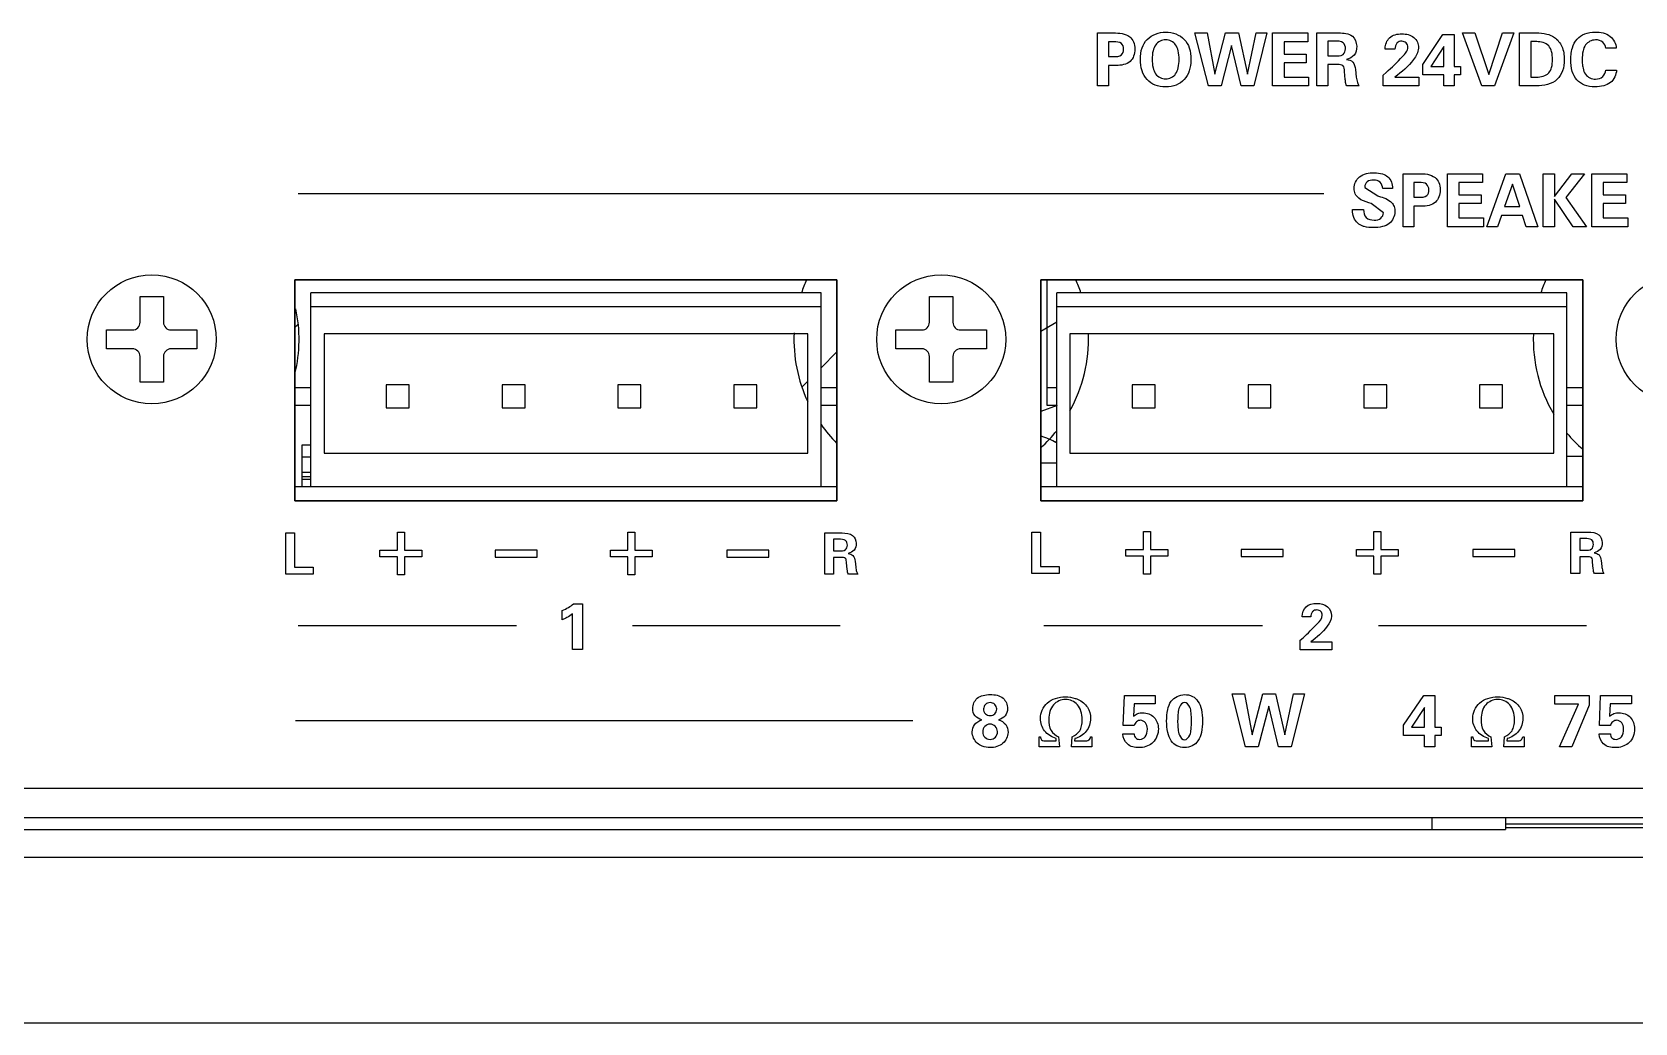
# Model space of a CAD drawing. Header units: inches. Extents: x 0 to 34, y 0 to 22.
# Drawn here: x 14.657 to 17.378, y 0 to 1.682 of the extents above; entities that cross this region are included whole.
import ezdxf

# ---------------------------------------------------------------- set-up
doc = ezdxf.new("R2010")
doc.units = ezdxf.units.IN
doc.header["$LTSCALE"] = 1.87
doc.header["$MEASUREMENT"] = 0
doc.layers.get('0').update_dxf_attribs({"linetype": 'CONTINUOUS'})
doc.layers.add('03___PRT_ALL_CURVES', color=7, linetype='CONTINUOUS')
doc.layers.add('3_ALL_AXES', color=7, linetype='CONTINUOUS')

msp = doc.modelspace()

# ---------------------------------------------------------------- linework, layer by layer
at = {"color": 5}
for p, q in [((16.4655, 1.6808), (16.4922, 1.6808)), ((16.4655, 1.5908), (16.4655, 1.6808)), ((16.4929, 1.6658), (16.4838, 1.6658)), ((16.4838, 1.6658), (16.4838, 1.6406)), ((16.6305, 1.6808), (16.6516, 1.6808)), ((16.6535, 1.5908), (16.6305, 1.6808)), ((16.6516, 1.6808), (16.6646, 1.6108)), ((16.6646, 1.6108), (16.6825, 1.6808)), ((16.6926, 1.6597), (16.675, 1.5908)), ((16.6825, 1.6808), (16.7043, 1.6808)), ((16.7089, 1.5908), (16.6926, 1.6597)), ((16.7043, 1.6808), (16.72, 1.6108)), ((16.72, 1.6108), (16.7343, 1.6808)), ((16.7529, 1.6808), (16.7308, 1.5908)), ((16.7343, 1.6808), (16.7529, 1.6808)), ((16.7624, 1.6808), (16.8221, 1.6808)), ((16.7624, 1.5908), (16.7624, 1.6808)), ((16.8221, 1.6659), (16.7819, 1.6659)), ((16.7819, 1.6659), (16.7819, 1.6446)), ((16.8221, 1.6808), (16.8221, 1.6659)), ((16.8373, 1.6808), (16.8747, 1.6808)), ((16.8373, 1.5908), (16.8373, 1.6808)), ((16.8676, 1.6669), (16.8562, 1.6669)), ((16.8562, 1.6669), (16.8562, 1.6417)), ((17.0175, 1.6272), (17.0516, 1.6779)), ((17.0516, 1.6779), (17.0704, 1.6779)), ((17.0704, 1.6779), (17.0704, 1.624)), ((17.0848, 1.6808), (17.1057, 1.6808)), ((17.1176, 1.5908), (17.0848, 1.6808)), ((17.1057, 1.6808), (17.1294, 1.6104)), ((17.1294, 1.6104), (17.1526, 1.6808)), ((17.1722, 1.6808), (17.1391, 1.5908)), ((17.1526, 1.6808), (17.1722, 1.6808)), ((17.1818, 1.6808), (17.21, 1.6808)), ((17.1818, 1.5908), (17.1818, 1.6808)), ((17.2107, 1.666), (17.201, 1.666)), ((17.201, 1.666), (17.201, 1.6057)), ((16.4838, 1.6406), (16.4929, 1.6406)), ((16.7819, 1.6446), (16.8196, 1.6446)), ((16.8196, 1.6446), (16.8196, 1.63)), ((16.8562, 1.6417), (16.8676, 1.6417)), ((16.9536, 1.6535), (16.9536, 1.6545)), ((16.9702, 1.6535), (16.9536, 1.6535)), ((17.053, 1.6575), (17.0309, 1.624)), ((17.053, 1.624), (17.053, 1.6575)), ((17.3458, 1.6548), (17.328, 1.6548)), ((16.4971, 1.6255), (16.4838, 1.6255)), ((16.4838, 1.6255), (16.4838, 1.5908)), ((16.8196, 1.63), (16.7819, 1.63)), ((16.7819, 1.63), (16.7819, 1.6058)), ((16.7819, 1.6058), (16.8235, 1.6058)), ((16.8235, 1.6058), (16.8235, 1.5908)), ((16.8728, 1.627), (16.8562, 1.627)), ((16.8562, 1.627), (16.8562, 1.5908)), ((16.8858, 1.6017), (16.8845, 1.6154)), ((16.9029, 1.6189), (16.9045, 1.6059)), ((16.9502, 1.609), (16.9553, 1.6137)), ((16.9502, 1.5908), (16.9502, 1.609)), ((16.9702, 1.6055), (17.0104, 1.6055)), ((17.0104, 1.6055), (17.0104, 1.5908)), ((17.0175, 1.6096), (17.0175, 1.6272)), ((17.053, 1.6096), (17.0175, 1.6096)), ((17.0309, 1.624), (17.053, 1.624)), ((17.053, 1.5908), (17.053, 1.6096)), ((17.0704, 1.624), (17.0813, 1.624)), ((17.0813, 1.6096), (17.0704, 1.6096)), ((17.0704, 1.6096), (17.0704, 1.5908)), ((17.0813, 1.624), (17.0813, 1.6096)), ((17.201, 1.6057), (17.2107, 1.6057)), ((17.3281, 1.6177), (17.3463, 1.6177)), ((16.4838, 1.5908), (16.4655, 1.5908)), ((16.675, 1.5908), (16.6535, 1.5908)), ((16.7308, 1.5908), (16.7089, 1.5908)), ((16.8235, 1.5908), (16.7624, 1.5908)), ((16.8562, 1.5908), (16.8373, 1.5908)), ((16.9092, 1.5908), (16.8883, 1.5908)), ((17.0104, 1.5908), (16.9502, 1.5908)), ((17.0704, 1.5908), (17.053, 1.5908)), ((17.1391, 1.5908), (17.1176, 1.5908)), ((17.21, 1.5908), (17.1818, 1.5908)), ((16.9191, 1.4186), (16.9412, 1.4042)), ((16.9661, 1.4167), (16.9494, 1.4167)), ((16.9661, 1.4171), (16.9661, 1.4167)), ((16.9838, 1.4418), (17.0104, 1.4418)), ((16.9838, 1.3518), (16.9838, 1.4418)), ((17.0111, 1.4268), (17.002, 1.4268)), ((17.002, 1.4268), (17.002, 1.4017)), ((17.0593, 1.4418), (17.119, 1.4418)), ((17.0593, 1.3518), (17.0593, 1.4418)), ((17.119, 1.4269), (17.0788, 1.4269)), ((17.0788, 1.4269), (17.0788, 1.4057)), ((17.119, 1.4418), (17.119, 1.4269)), ((17.1259, 1.3518), (17.1586, 1.4418)), ((17.1696, 1.4241), (17.1559, 1.3859)), ((17.1586, 1.4418), (17.1813, 1.4418)), ((17.1819, 1.3859), (17.1696, 1.4241)), ((17.1813, 1.4418), (17.2127, 1.3518)), ((17.2219, 1.4418), (17.2411, 1.4418)), ((17.2219, 1.3518), (17.2219, 1.4418)), ((17.2411, 1.4418), (17.2411, 1.4029)), ((17.2411, 1.4029), (17.2705, 1.4418)), ((17.2921, 1.4418), (17.2604, 1.4016)), ((17.2705, 1.4418), (17.2921, 1.4418)), ((17.3041, 1.4418), (17.3638, 1.4418)), ((17.3041, 1.3518), (17.3041, 1.4418)), ((17.3638, 1.4269), (17.3236, 1.4269)), ((17.3236, 1.4269), (17.3236, 1.4057)), ((17.3638, 1.4418), (17.3638, 1.4269)), ((15.1082, 1.4081), (16.8493, 1.4081)), ((16.9296, 1.3911), (16.9257, 1.3924)), ((16.9507, 1.3754), (16.9296, 1.3911)), ((16.9412, 1.4042), (16.9424, 1.4038)), ((17.002, 1.4017), (17.0111, 1.4017)), ((17.0788, 1.4057), (17.1165, 1.4057)), ((17.1165, 1.391), (17.0788, 1.391)), ((17.0788, 1.391), (17.0788, 1.3668)), ((17.1165, 1.4057), (17.1165, 1.391)), ((17.2728, 1.3518), (17.2411, 1.3984)), ((17.2411, 1.3984), (17.2411, 1.3518)), ((17.2604, 1.4016), (17.2952, 1.3518)), ((17.3236, 1.4057), (17.3613, 1.4057)), ((17.3613, 1.391), (17.3236, 1.391)), ((17.3236, 1.391), (17.3236, 1.3668)), ((17.3613, 1.4057), (17.3613, 1.391)), ((16.898, 1.381), (16.9169, 1.381)), ((16.898, 1.3798), (16.898, 1.381)), ((17.0154, 1.3865), (17.002, 1.3865)), ((17.002, 1.3865), (17.002, 1.3518)), ((17.0788, 1.3668), (17.1204, 1.3668)), ((17.1204, 1.3668), (17.1204, 1.3518)), ((17.1511, 1.3711), (17.144, 1.3518)), ((17.1867, 1.3711), (17.1511, 1.3711)), ((17.1559, 1.3859), (17.1819, 1.3859)), ((17.1931, 1.3518), (17.1867, 1.3711)), ((17.3236, 1.3668), (17.3652, 1.3668)), ((17.3652, 1.3668), (17.3652, 1.3518)), ((17.002, 1.3518), (16.9838, 1.3518)), ((17.1204, 1.3518), (17.0593, 1.3518)), ((17.144, 1.3518), (17.1259, 1.3518)), ((17.2127, 1.3518), (17.1931, 1.3518)), ((17.2411, 1.3518), (17.2219, 1.3518)), ((17.2952, 1.3518), (17.2728, 1.3518)), ((17.3652, 1.3518), (17.3041, 1.3518)), ((15.1029, 1.1809), (15.1082, 1.1861)), ((15.996, 1.1122), (16.0229, 1.1392)), ((15.9638, 1.08), (15.9735, 1.0897)), ((15.0874, 0.8319), (15.1023, 0.8319)), ((15.0874, 0.7619), (15.0874, 0.8319)), ((15.1023, 0.8319), (15.1023, 0.7738)), ((15.2768, 0.8331), (15.2887, 0.8331)), ((15.2768, 0.8029), (15.2768, 0.8331)), ((15.2887, 0.8331), (15.2887, 0.8029)), ((15.668, 0.8331), (15.68, 0.8331)), ((15.668, 0.8029), (15.668, 0.8331)), ((15.68, 0.8331), (15.68, 0.8029)), ((16.0026, 0.8319), (16.0317, 0.8319)), ((16.0026, 0.7619), (16.0026, 0.8319)), ((16.0261, 0.8211), (16.0173, 0.8211)), ((16.0173, 0.8211), (16.0173, 0.8015)), ((16.3537, 0.8331), (16.3686, 0.8331)), ((16.3537, 0.7631), (16.3537, 0.8331)), ((16.3686, 0.8331), (16.3686, 0.7749)), ((16.5431, 0.8342), (16.5551, 0.8342)), ((16.5431, 0.804), (16.5431, 0.8342)), ((16.5551, 0.8342), (16.5551, 0.804)), ((16.9344, 0.8342), (16.9463, 0.8342)), ((16.9344, 0.804), (16.9344, 0.8342)), ((16.9463, 0.8342), (16.9463, 0.804)), ((17.2689, 0.8331), (17.298, 0.8331)), ((17.2689, 0.7631), (17.2689, 0.8331)), ((17.2925, 0.8223), (17.2837, 0.8223)), ((17.2837, 0.8223), (17.2837, 0.8027)), ((15.2473, 0.8029), (15.2768, 0.8029)), ((15.2473, 0.7911), (15.2473, 0.8029)), ((15.2768, 0.7911), (15.2473, 0.7911)), ((15.2768, 0.7607), (15.2768, 0.7911)), ((15.2887, 0.8029), (15.3182, 0.8029)), ((15.3182, 0.7911), (15.2887, 0.7911)), ((15.2887, 0.7911), (15.2887, 0.7607)), ((15.3182, 0.8029), (15.3182, 0.7911)), ((15.5139, 0.8028), (15.4429, 0.8028)), ((15.4429, 0.8028), (15.4429, 0.791)), ((15.4429, 0.791), (15.5139, 0.791)), ((15.5139, 0.791), (15.5139, 0.8028)), ((15.6385, 0.8029), (15.668, 0.8029)), ((15.6385, 0.7911), (15.6385, 0.8029)), ((15.668, 0.7911), (15.6385, 0.7911)), ((15.668, 0.7607), (15.668, 0.7911)), ((15.68, 0.8029), (15.7095, 0.8029)), ((15.7095, 0.7911), (15.68, 0.7911)), ((15.68, 0.7911), (15.68, 0.7607)), ((15.7095, 0.8029), (15.7095, 0.7911)), ((15.9071, 0.8028), (15.8361, 0.8028)), ((15.8361, 0.8028), (15.8361, 0.791)), ((15.8361, 0.791), (15.9071, 0.791)), ((15.9071, 0.791), (15.9071, 0.8028)), ((16.0173, 0.8015), (16.0261, 0.8015)), ((16.0302, 0.7901), (16.0173, 0.7901)), ((16.0173, 0.7901), (16.0173, 0.7619)), ((16.5136, 0.804), (16.5431, 0.804)), ((16.5136, 0.7923), (16.5136, 0.804)), ((16.5431, 0.7923), (16.5136, 0.7923)), ((16.5431, 0.7619), (16.5431, 0.7923)), ((16.5551, 0.804), (16.5846, 0.804)), ((16.5846, 0.7923), (16.5551, 0.7923)), ((16.5551, 0.7923), (16.5551, 0.7619)), ((16.5846, 0.804), (16.5846, 0.7923)), ((16.7802, 0.804), (16.7092, 0.804)), ((16.7092, 0.804), (16.7092, 0.7922)), ((16.7092, 0.7922), (16.7802, 0.7922)), ((16.7802, 0.7922), (16.7802, 0.804)), ((16.9049, 0.804), (16.9344, 0.804)), ((16.9049, 0.7923), (16.9049, 0.804)), ((16.9344, 0.7923), (16.9049, 0.7923)), ((16.9344, 0.7619), (16.9344, 0.7923)), ((16.9463, 0.804), (16.9758, 0.804)), ((16.9758, 0.7923), (16.9463, 0.7923)), ((16.9463, 0.7923), (16.9463, 0.7619)), ((16.9758, 0.804), (16.9758, 0.7923)), ((17.1734, 0.804), (17.1024, 0.804)), ((17.1024, 0.804), (17.1024, 0.7922)), ((17.1024, 0.7922), (17.1734, 0.7922)), ((17.1734, 0.7922), (17.1734, 0.804)), ((17.2837, 0.8027), (17.2925, 0.8027)), ((17.2966, 0.7913), (17.2837, 0.7913)), ((17.2837, 0.7913), (17.2837, 0.7631)), ((15.1338, 0.7619), (15.0874, 0.7619)), ((15.1023, 0.7738), (15.1338, 0.7738)), ((15.1338, 0.7738), (15.1338, 0.7619)), ((16.0173, 0.7619), (16.0026, 0.7619)), ((16.0403, 0.7704), (16.0393, 0.781)), ((16.0585, 0.7619), (16.0423, 0.7619)), ((16.0537, 0.7838), (16.0549, 0.7737)), ((16.4002, 0.7631), (16.3537, 0.7631)), ((16.3686, 0.7749), (16.4002, 0.7749)), ((16.4002, 0.7749), (16.4002, 0.7631)), ((16.5551, 0.7619), (16.5431, 0.7619)), ((16.9463, 0.7619), (16.9344, 0.7619)), ((17.2837, 0.7631), (17.2689, 0.7631)), ((17.3067, 0.7716), (17.3057, 0.7822)), ((17.3249, 0.7631), (17.3086, 0.7631)), ((17.32, 0.785), (17.3213, 0.7748)), ((15.2887, 0.7607), (15.2768, 0.7607)), ((15.68, 0.7607), (15.668, 0.7607)), ((15.5758, 0.7117), (15.5908, 0.7117)), ((15.5908, 0.7117), (15.5908, 0.6343)), ((15.5567, 0.6846), (15.5567, 0.7002)), ((15.5743, 0.6343), (15.5743, 0.6943)), ((16.8125, 0.6894), (16.8125, 0.6903)), ((16.8273, 0.6894), (16.8125, 0.6894)), ((15.4793, 0.6744), (15.1082, 0.6744)), ((16.0282, 0.6743), (15.6759, 0.6743)), ((16.7454, 0.6744), (16.3743, 0.6744)), ((16.8095, 0.6499), (16.8141, 0.654)), ((17.2955, 0.6743), (16.942, 0.6743)), ((15.5908, 0.6343), (15.5743, 0.6343)), ((16.8095, 0.6337), (16.8095, 0.6499)), ((16.8631, 0.6337), (16.8095, 0.6337)), ((16.8273, 0.6468), (16.8631, 0.6468)), ((16.8631, 0.6468), (16.8631, 0.6337)), ((16.5088, 0.5048), (16.5108, 0.556)), ((16.5108, 0.556), (16.5631, 0.556)), ((16.5631, 0.556), (16.5631, 0.5419)), ((16.6936, 0.5589), (16.7148, 0.5589)), ((16.7167, 0.4689), (16.6936, 0.5589)), ((16.7148, 0.5589), (16.7278, 0.4889)), ((16.7278, 0.4889), (16.7457, 0.5589)), ((16.7457, 0.5589), (16.7676, 0.5589)), ((16.7676, 0.5589), (16.7834, 0.4889)), ((16.7834, 0.4889), (16.7977, 0.5589)), ((16.8164, 0.5589), (16.7942, 0.4689)), ((16.7977, 0.5589), (16.8164, 0.5589)), ((16.9847, 0.5053), (17.0189, 0.556)), ((17.0189, 0.556), (17.0379, 0.556)), ((17.0379, 0.556), (17.0379, 0.5022)), ((17.2414, 0.556), (17.2998, 0.556)), ((17.2414, 0.5412), (17.2414, 0.556)), ((17.2998, 0.556), (17.2998, 0.5394)), ((17.3171, 0.5048), (17.3192, 0.556)), ((17.3192, 0.556), (17.3715, 0.556)), ((17.3715, 0.556), (17.3715, 0.5419)), ((16.5273, 0.5419), (16.5261, 0.5207)), ((16.5631, 0.5419), (16.5273, 0.5419)), ((16.7559, 0.5379), (16.7382, 0.4689)), ((16.7722, 0.4689), (16.7559, 0.5379)), ((17.0203, 0.5357), (16.9982, 0.5022)), ((17.0203, 0.5022), (17.0203, 0.5357)), ((17.2818, 0.5412), (17.2414, 0.5412)), ((17.2497, 0.4689), (17.2818, 0.5412)), ((17.2998, 0.5394), (17.2706, 0.4689)), ((17.3357, 0.5419), (17.3345, 0.5207)), ((17.3715, 0.5419), (17.3357, 0.5419)), ((16.1516, 0.5128), (15.104, 0.5128)), ((16.5085, 0.4908), (16.5274, 0.4908)), ((16.5085, 0.4905), (16.5085, 0.4908)), ((16.5272, 0.5048), (16.5088, 0.5048)), ((16.9847, 0.4878), (16.9847, 0.5053)), ((16.9982, 0.5022), (17.0203, 0.5022)), ((17.0379, 0.5022), (17.0488, 0.5022)), ((17.0488, 0.5022), (17.0488, 0.4878)), ((17.3169, 0.4908), (17.3358, 0.4908)), ((17.3169, 0.4905), (17.3169, 0.4908)), ((17.3356, 0.5048), (17.3171, 0.5048)), ((16.3662, 0.4859), (16.3684, 0.4859)), ((16.3662, 0.4689), (16.3662, 0.4859)), ((16.4007, 0.4689), (16.3662, 0.4689)), ((16.3787, 0.4787), (16.3952, 0.4787)), ((16.3952, 0.4787), (16.3952, 0.483)), ((16.3992, 0.4859), (16.4007, 0.4689)), ((16.421, 0.4689), (16.4224, 0.4859)), ((16.4557, 0.4689), (16.421, 0.4689)), ((16.4266, 0.483), (16.4261, 0.4787)), ((16.4261, 0.4787), (16.4429, 0.4787)), ((16.4534, 0.4859), (16.4557, 0.4859)), ((16.4557, 0.4859), (16.4557, 0.4689)), ((16.7382, 0.4689), (16.7167, 0.4689)), ((16.7942, 0.4689), (16.7722, 0.4689)), ((17.0203, 0.4878), (16.9847, 0.4878)), ((17.0203, 0.4689), (17.0203, 0.4878)), ((17.0379, 0.4689), (17.0203, 0.4689)), ((17.0488, 0.4878), (17.0379, 0.4878)), ((17.0379, 0.4878), (17.0379, 0.4689)), ((17.1, 0.4859), (17.1022, 0.4859)), ((17.1, 0.4689), (17.1, 0.4859)), ((17.1345, 0.4689), (17.1, 0.4689)), ((17.1125, 0.4787), (17.129, 0.4787)), ((17.129, 0.4787), (17.129, 0.483)), ((17.133, 0.4859), (17.1345, 0.4689)), ((17.1547, 0.4689), (17.1562, 0.4859)), ((17.1895, 0.4689), (17.1547, 0.4689)), ((17.1604, 0.483), (17.1599, 0.4787)), ((17.1599, 0.4787), (17.1767, 0.4787)), ((17.1871, 0.4859), (17.1895, 0.4859)), ((17.1895, 0.4859), (17.1895, 0.4689)), ((17.2706, 0.4689), (17.2497, 0.4689))]:
    msp.add_line(p, q, dxfattribs=at)
at = {"color": 8}
for p, q in [((15.1029, 0.8866), (15.1029, 1.2616)), ((15.1029, 1.2616), (16.0229, 1.2616)), ((16.0229, 1.2616), (16.0229, 0.8866)), ((16.369, 1.2616), (17.289, 1.2616)), ((16.369, 0.8866), (16.369, 1.2616)), ((16.3799, 1.0484), (16.3799, 1.2616)), ((17.289, 1.2616), (17.289, 0.8866)), ((14.84, 1.1895), (14.84, 1.2333)), ((14.84, 1.2333), (14.8798, 1.2333)), ((14.8798, 1.2333), (14.8798, 1.1895)), ((15.1299, 0.9106), (15.1299, 1.2396)), ((15.996, 1.2396), (15.1299, 1.2396)), ((15.996, 0.9106), (15.996, 1.2396)), ((16.18, 1.2333), (16.2198, 1.2333)), ((16.18, 1.1895), (16.18, 1.2333)), ((16.2198, 1.2333), (16.2198, 1.1895)), ((17.2621, 1.2396), (16.396, 1.2396)), ((16.396, 0.9106), (16.396, 1.2396)), ((17.2621, 0.9106), (17.2621, 1.2396)), ((15.1299, 1.2166), (15.996, 1.2166)), ((16.396, 1.2166), (17.2621, 1.2166)), ((14.7831, 1.1446), (14.7831, 1.1765)), ((14.7831, 1.1765), (14.827, 1.1765)), ((14.8928, 1.1765), (14.9366, 1.1765)), ((14.9366, 1.1765), (14.9366, 1.1446)), ((15.1524, 1.1701), (15.1524, 0.9671)), ((15.9735, 1.1701), (15.1524, 1.1701)), ((15.9735, 0.9671), (15.9735, 1.1701)), ((16.1231, 1.1765), (16.167, 1.1765)), ((16.1231, 1.1446), (16.1231, 1.1765)), ((16.2328, 1.1765), (16.2766, 1.1765)), ((16.2766, 1.1765), (16.2766, 1.1446)), ((16.369, 1.1744), (16.396, 1.1905)), ((17.2396, 1.1701), (16.4185, 1.1701)), ((16.4185, 1.1701), (16.4185, 0.9671)), ((17.2396, 0.9671), (17.2396, 1.1701)), ((14.827, 1.1446), (14.7831, 1.1446)), ((14.9366, 1.1446), (14.8928, 1.1446)), ((16.167, 1.1446), (16.1231, 1.1446)), ((16.2766, 1.1446), (16.2328, 1.1446)), ((14.84, 1.0878), (14.84, 1.1316)), ((14.8798, 1.1316), (14.8798, 1.0878)), ((16.18, 1.0878), (16.18, 1.1316)), ((16.2198, 1.1316), (16.2198, 1.0878)), ((14.8798, 1.0878), (14.84, 1.0878)), ((15.1299, 1.0784), (15.1029, 1.0784)), ((15.297, 1.0831), (15.258, 1.0831)), ((15.258, 1.0831), (15.258, 1.0441)), ((15.297, 1.0441), (15.297, 1.0831)), ((15.4936, 1.0831), (15.4546, 1.0831)), ((15.4546, 1.0831), (15.4546, 1.0441)), ((15.4936, 1.0441), (15.4936, 1.0831)), ((15.6902, 1.0831), (15.6512, 1.0831)), ((15.6512, 1.0831), (15.6512, 1.0441)), ((15.6902, 1.0441), (15.6902, 1.0831)), ((15.8868, 1.0831), (15.8478, 1.0831)), ((15.8478, 1.0831), (15.8478, 1.0441)), ((15.8868, 1.0441), (15.8868, 1.0831)), ((16.0229, 1.0784), (15.996, 1.0784)), ((16.2198, 1.0878), (16.18, 1.0878)), ((16.396, 1.0784), (16.3799, 1.0784)), ((16.5631, 1.0831), (16.5241, 1.0831)), ((16.5241, 1.0831), (16.5241, 1.0441)), ((16.5631, 1.0441), (16.5631, 1.0831)), ((16.7597, 1.0831), (16.7207, 1.0831)), ((16.7207, 1.0831), (16.7207, 1.0441)), ((16.7597, 1.0441), (16.7597, 1.0831)), ((16.9563, 1.0831), (16.9173, 1.0831)), ((16.9173, 1.0831), (16.9173, 1.0441)), ((16.9563, 1.0441), (16.9563, 1.0831)), ((17.1529, 1.0831), (17.1139, 1.0831)), ((17.1139, 1.0831), (17.1139, 1.0441)), ((17.1529, 1.0441), (17.1529, 1.0831)), ((17.289, 1.0784), (17.2621, 1.0784)), ((15.1299, 1.0484), (15.1029, 1.0484)), ((15.258, 1.0441), (15.297, 1.0441)), ((15.4546, 1.0441), (15.4936, 1.0441)), ((15.6512, 1.0441), (15.6902, 1.0441)), ((15.8478, 1.0441), (15.8868, 1.0441)), ((16.0229, 1.0484), (15.996, 1.0484)), ((16.3965, 1.0484), (16.369, 1.0383)), ((16.396, 1.0484), (16.3799, 1.0484)), ((16.5241, 1.0441), (16.5631, 1.0441)), ((16.7207, 1.0441), (16.7597, 1.0441)), ((16.9173, 1.0441), (16.9563, 1.0441)), ((17.1139, 1.0441), (17.1529, 1.0441)), ((17.289, 1.0484), (17.2621, 1.0484)), ((15.1524, 0.9671), (15.9735, 0.9671)), ((16.4185, 0.9671), (17.2396, 0.9671)), ((17.2621, 0.9625), (17.289, 0.9625)), ((16.396, 0.9506), (16.369, 0.9506)), ((15.1029, 0.9106), (16.0229, 0.9106)), ((16.369, 0.9106), (17.289, 0.9106)), ((16.0229, 0.8866), (15.1029, 0.8866)), ((17.289, 0.8866), (16.369, 0.8866)), ((7.7789, 0.3986), (23.5369, 0.3986)), ((7.7555, 0.3486), (23.5602, 0.3486)), ((14.1579, 0.3286), (17.1579, 0.3286)), ((17.0329, 0.3486), (17.0329, 0.3286)), ((17.1579, 0.3486), (17.1579, 0.3286)), ((17.1579, 0.3379), (22.0329, 0.3379)), ((17.1579, 0.3316), (22.0329, 0.3316)), ((9.2829, 0.2816), (22.0329, 0.2816)), ((0, 0), (34, 0))]:
    msp.add_line(p, q, dxfattribs=at)
for centre in [(14.8599, 1.1606), (16.1999, 1.1606), (17.4549, 1.1606)]:
    msp.add_circle(centre, 0.1095, dxfattribs=at)
at = {"color": 7}
for centre, start, end in [((16.1999, 1.1606), 156.1701, 161.5752), ((16.1999, 1.1606), 18.4248, 23.8299), ((17.4549, 1.1606), 156.1701, 161.5752), ((14.8599, 1.1606), 346.5076, 12), ((16.1999, 1.1606), 177.4852, 205.0693), ((16.1999, 1.1606), 330.9815, 2.1779), ((17.4549, 1.1606), 177.8221, 210.5312), ((16.1999, 1.1606), 215.3391, 224.9336), ((16.1999, 1.1606), 312.5871, 321.667), ((17.4549, 1.1606), 219.5231, 228.4338)]:
    msp.add_arc(centre, 0.25, start, end, dxfattribs=at)
at = {"color": 8}
for centre, radius, start, end in [((14.827, 1.1895), 0.013, 270, 360), ((14.8928, 1.1895), 0.013, 180, 270), ((16.167, 1.1895), 0.013, 270, 360), ((16.2328, 1.1895), 0.013, 180, 270), ((14.827, 1.1316), 0.013, 0, 90), ((14.8928, 1.1316), 0.013, 90, 180), ((16.167, 1.1316), 0.013, 0, 90), ((16.2328, 1.1316), 0.013, 90, 180), ((16.3049, 0.8084), 0.1987, 62.7785, 71.2417), ((16.3049, 0.8084), 0.1986, 62.7559, 71.222)]:
    msp.add_arc(centre, radius, start, end, dxfattribs=at)
at = {"color": 5}
for points, start_tangent, end_tangent in [([(16.4922, 1.6808), (16.5199, 1.6743), (16.5264, 1.6658), (16.5285, 1.6534), (16.5266, 1.6413), (16.5206, 1.6325), (16.4971, 1.6255)], (1, 0), (-1, 0)), ([(16.4929, 1.6406), (16.5057, 1.6436), (16.5095, 1.6533), (16.5057, 1.6629), (16.4929, 1.6658)], (1, 0), (-1, 0)), ([(16.538, 1.6362), (16.5409, 1.6554), (16.5496, 1.6698), (16.581, 1.6821), (16.6124, 1.6698), (16.621, 1.6553), (16.6239, 1.6362), (16.6239, 1.6342)], (-0.002068, 0.999998), (-0.021136, -0.999777)), ([(16.6037, 1.6361), (16.6023, 1.6503), (16.5979, 1.6607), (16.5809, 1.6691), (16.564, 1.6607), (16.5595, 1.6503), (16.5581, 1.6361)], (-0.000797, 1), (-0.001339, -0.999999)), ([(16.8676, 1.6417), (16.8822, 1.6444), (16.8862, 1.654), (16.8824, 1.664), (16.8676, 1.6669)], (1, 0), (-1, 0)), ([(16.8747, 1.6808), (16.8978, 1.6753), (16.9052, 1.6581), (16.901, 1.6433), (16.8877, 1.6359)], (1, 0), (-0.972847, -0.231451)), ([(16.9536, 1.6545), (16.9611, 1.6726), (16.9817, 1.6793), (17.0023, 1.6729), (17.01, 1.6561), (17.0099, 1.655)], (0, 1), (-0.031565, -0.999502)), ([(16.9553, 1.6137), (16.983, 1.6408), (16.9922, 1.6565), (16.9893, 1.6638), (16.9819, 1.6667), (16.9738, 1.6639)], (0.745494, 0.666512), (-0.731926, -0.681384)), ([(16.9738, 1.6639), (16.9734, 1.6634), (16.9702, 1.6535)], (-0.731926, -0.681384), (-0.037574, -0.999294)), ([(17.21, 1.6808), (17.2281, 1.679), (17.2407, 1.6733), (17.2533, 1.6579), (17.2576, 1.6356), (17.2546, 1.6162), (17.2455, 1.6021), (17.21, 1.5908)], (1, 0), (-1, 0)), ([(17.2107, 1.6057), (17.2311, 1.6129), (17.236, 1.6221), (17.2376, 1.6355), (17.236, 1.6492), (17.2311, 1.6587), (17.2107, 1.666)], (1, 0), (-1, 0)), ([(17.269, 1.6435), (17.2713, 1.6554), (17.2793, 1.6701), (17.2923, 1.6792), (17.3099, 1.6823), (17.3356, 1.675), (17.3458, 1.6548)], (0.094497, 0.995525), (0.051308, -0.998683)), ([(17.328, 1.6548), (17.323, 1.6651), (17.3106, 1.669), (17.2937, 1.6606), (17.2894, 1.6502), (17.288, 1.6357), (17.2882, 1.6292)], (-0.047392, 0.998876), (0.077505, -0.996992)), ([(16.6239, 1.6342), (16.621, 1.6166), (16.6125, 1.6017), (16.599, 1.5924), (16.581, 1.5892), (16.563, 1.5923), (16.5494, 1.6017), (16.5409, 1.6165), (16.538, 1.6362)], (-0.021136, -0.999777), (-0.002068, 0.999998)), ([(16.5581, 1.6361), (16.5595, 1.6217), (16.5639, 1.6112), (16.5809, 1.6027), (16.5979, 1.6112), (16.6023, 1.6217), (16.6037, 1.6361)], (-0.001339, -0.999999), (-0.000797, 1)), ([(16.8877, 1.6359), (16.8985, 1.6314), (16.9029, 1.6189)], (0.993855, -0.110694), (0.123707, -0.992319)), ([(17.0099, 1.655), (17.0017, 1.6355), (16.9702, 1.6055)], (-0.031565, -0.999502), (-0.773417, -0.633897)), ([(17.3463, 1.6177), (17.3359, 1.5965), (17.3246, 1.5911), (17.3095, 1.5892), (17.2918, 1.5922), (17.279, 1.601), (17.2712, 1.6154), (17.2686, 1.6354), (17.269, 1.6435)], (-0.069471, -0.997584), (0.094497, 0.995525)), ([(16.8845, 1.6154), (16.8819, 1.6253), (16.8728, 1.627)], (-0.090858, 0.995864), (-1, 0)), ([(16.9045, 1.6059), (16.9064, 1.5968), (16.9092, 1.5908)], (0.133228, -0.991085), (0.586737, -0.809778)), ([(17.2882, 1.6292), (17.2894, 1.621), (17.2936, 1.6106), (17.3107, 1.6024), (17.3229, 1.6066), (17.3281, 1.6177)], (0.077505, -0.996992), (0.071007, 0.997476)), ([(16.8883, 1.5908), (16.8868, 1.5951), (16.8858, 1.6017)], (-0.452726, 0.89165), (-0.088385, 0.996086)), ([(16.9257, 1.3924), (16.9086, 1.4002), (16.9028, 1.4074), (16.9008, 1.417), (16.9099, 1.4363), (16.935, 1.4434), (16.9492, 1.4414)], (-0.949767, 0.312959), (0.951702, -0.307024)), ([(16.9494, 1.4167), (16.9448, 1.4273), (16.9338, 1.431), (16.923, 1.4279), (16.919, 1.4196), (16.9191, 1.4186)], (-0.088262, 0.996097), (0.121675, -0.99257)), ([(16.9492, 1.4414), (16.958, 1.4365), (16.9661, 1.4171)], (0.951702, -0.307024), (0, -1)), ([(17.0104, 1.4418), (17.0382, 1.4353), (17.0446, 1.4268), (17.0468, 1.4144), (17.0448, 1.4023), (17.0389, 1.3936), (17.0154, 1.3865)], (1, 0), (-1, 0)), ([(17.0111, 1.4017), (17.024, 1.4046), (17.0278, 1.4143), (17.0239, 1.4239), (17.0111, 1.4268)], (1, 0), (-1, 0)), ([(16.9424, 1.4038), (16.9647, 1.3926), (16.9687, 1.3859), (16.97, 1.3771), (16.9604, 1.3574), (16.9489, 1.3521), (16.9336, 1.3503), (16.9181, 1.3521), (16.9159, 1.3528)], (0.949407, -0.31405), (-0.947739, 0.319048)), ([(16.9159, 1.3528), (16.9069, 1.3577), (16.898, 1.3798)], (-0.947739, 0.319048), (0, 1)), ([(16.9169, 1.381), (16.9213, 1.3675), (16.9346, 1.363), (16.9463, 1.3665), (16.9507, 1.3754)], (0, -1), (0.008748, 0.999962)), ([(16.0261, 0.8015), (16.0375, 0.8036), (16.0406, 0.8111), (16.0377, 0.8189), (16.0261, 0.8211)], (1, 0), (-1, 0)), ([(16.0317, 0.8319), (16.0496, 0.8276), (16.0554, 0.8143), (16.0522, 0.8028), (16.0418, 0.797)], (1, 0), (-0.972468, -0.233037)), ([(17.2925, 0.8027), (17.3039, 0.8048), (17.307, 0.8123), (17.3041, 0.8201), (17.2925, 0.8223)], (1, 0), (-1, 0)), ([(17.298, 0.8331), (17.316, 0.8288), (17.3217, 0.8155), (17.3185, 0.804), (17.3082, 0.7982)], (1, 0), (-0.972468, -0.233037)), ([(16.0393, 0.781), (16.0373, 0.7888), (16.0302, 0.7901)], (-0.091117, 0.99584), (-1, 0)), ([(16.0418, 0.797), (16.0502, 0.7935), (16.0537, 0.7838)], (0.993983, -0.109533), (0.123088, -0.992396)), ([(17.3057, 0.7822), (17.3037, 0.79), (17.2966, 0.7913)], (-0.091117, 0.99584), (-1, 0)), ([(17.3082, 0.7982), (17.3165, 0.7947), (17.32, 0.785)], (0.993983, -0.109533), (0.123088, -0.992396)), ([(16.0423, 0.7619), (16.0411, 0.7653), (16.0403, 0.7704)], (-0.454298, 0.89085), (-0.09021, 0.995923)), ([(16.0549, 0.7737), (16.0563, 0.7666), (16.0585, 0.7619)], (0.132255, -0.991216), (0.585396, -0.810748)), ([(17.3086, 0.7631), (17.3074, 0.7665), (17.3067, 0.7716)], (-0.454298, 0.89085), (-0.09021, 0.995923)), ([(17.3213, 0.7748), (17.3227, 0.7678), (17.3249, 0.7631)], (0.132255, -0.991216), (0.585396, -0.810748)), ([(15.5567, 0.7002), (15.5671, 0.7054), (15.5758, 0.7117)], (0.919194, 0.393804), (0.755652, 0.654974)), ([(16.8125, 0.6903), (16.8192, 0.7064), (16.8375, 0.7123), (16.8558, 0.7067), (16.8626, 0.6918), (16.8626, 0.6907)], (0, 1), (-0.031884, -0.999492)), ([(15.5743, 0.6943), (15.5647, 0.6883), (15.5567, 0.6846)], (-0.820775, -0.571252), (-0.943812, -0.330483)), ([(16.8141, 0.654), (16.8382, 0.6778), (16.8468, 0.6921), (16.8443, 0.6986), (16.8377, 0.7012), (16.8305, 0.6987)], (0.745582, 0.666414), (-0.731672, -0.681656)), ([(16.8305, 0.6987), (16.8301, 0.6983), (16.8273, 0.6894)], (-0.731672, -0.681656), (-0.037272, -0.999305)), ([(16.8626, 0.6907), (16.8553, 0.6734), (16.8273, 0.6468)], (-0.031884, -0.999492), (-0.77335, -0.63398)), ([(16.2688, 0.5149), (16.2573, 0.5214), (16.2534, 0.5336), (16.2611, 0.5512), (16.283, 0.5575), (16.2949, 0.5563)], (-0.974035, 0.226397), (0.970036, -0.242963)), ([(16.2949, 0.5563), (16.3049, 0.5513), (16.3125, 0.5336), (16.3086, 0.5216), (16.2971, 0.5149)], (0.970036, -0.242963), (-0.967736, -0.251968)), ([(16.3952, 0.483), (16.3754, 0.4958), (16.3684, 0.5171), (16.3798, 0.543), (16.4107, 0.5536), (16.4274, 0.5511)], (-0.960738, 0.277458), (0.951251, -0.308418)), ([(16.3996, 0.5467), (16.3906, 0.5402), (16.3824, 0.5157), (16.3866, 0.4963), (16.3992, 0.4859)], (-0.911598, -0.411082), (0.940139, -0.340792)), ([(16.4224, 0.4859), (16.4351, 0.4962), (16.4382, 0.5042), (16.4392, 0.5149), (16.4372, 0.5295), (16.4311, 0.5403), (16.4107, 0.5492), (16.3996, 0.5467)], (0.921802, 0.387662), (-0.911598, -0.411082)), ([(16.4274, 0.5511), (16.4326, 0.5491), (16.4481, 0.536), (16.4535, 0.5171), (16.446, 0.4951), (16.4266, 0.483)], (0.951251, -0.308418), (-0.975858, -0.218404)), ([(16.613, 0.4675), (16.5999, 0.4704), (16.5903, 0.4789), (16.5845, 0.4931), (16.5826, 0.5126), (16.5845, 0.532), (16.5903, 0.5461), (16.613, 0.5574)], (-1, -0.000308), (0.999405, 0.034497)), ([(16.6248, 0.5126), (16.6242, 0.5264), (16.6219, 0.5363), (16.613, 0.5443), (16.6042, 0.5364), (16.602, 0.5265), (16.6013, 0.5126), (16.6013, 0.5105)], (-0.000176, 1), (0.018364, -0.999831)), ([(16.613, 0.5574), (16.6263, 0.5545), (16.6358, 0.546), (16.6416, 0.532), (16.6435, 0.5126), (16.6416, 0.4931), (16.6358, 0.479), (16.6262, 0.4704), (16.613, 0.4675)], (0.999405, 0.034497), (-1, -0.000308)), ([(17.129, 0.483), (17.1092, 0.4958), (17.1022, 0.5171), (17.1136, 0.543), (17.1445, 0.5536), (17.1612, 0.5511)], (-0.960738, 0.277458), (0.951251, -0.308418)), ([(17.1334, 0.5467), (17.1244, 0.5402), (17.1162, 0.5157), (17.1204, 0.4963), (17.133, 0.4859)], (-0.911598, -0.411082), (0.940139, -0.340792)), ([(17.1562, 0.4859), (17.1689, 0.4962), (17.172, 0.5042), (17.173, 0.5149), (17.171, 0.5295), (17.1649, 0.5403), (17.1445, 0.5492), (17.1334, 0.5467)], (0.921802, 0.387662), (-0.911598, -0.411082)), ([(17.1612, 0.5511), (17.1664, 0.5491), (17.1819, 0.536), (17.1873, 0.5171), (17.1798, 0.4951), (17.1604, 0.483)], (0.951251, -0.308418), (-0.975858, -0.218404)), ([(16.2942, 0.5326), (16.2942, 0.5331), (16.2909, 0.5408), (16.2829, 0.5439), (16.275, 0.5408), (16.2718, 0.5331)], (0.017577, 0.999846), (-0.02572, -0.999669)), ([(16.2718, 0.5331), (16.2749, 0.5248), (16.2829, 0.5217), (16.291, 0.5248), (16.2942, 0.5326)], (-0.02572, -0.999669), (0.017577, 0.999846)), ([(16.5261, 0.5207), (16.5335, 0.5252), (16.5421, 0.5267), (16.5611, 0.519), (16.5685, 0.4993), (16.5594, 0.4762), (16.5576, 0.4746)], (0.750167, 0.661249), (-0.778274, -0.627925)), ([(17.3345, 0.5207), (17.3419, 0.5252), (17.3505, 0.5267), (17.3695, 0.519), (17.3768, 0.4993), (17.3678, 0.4762), (17.3659, 0.4746)], (0.750167, 0.661249), (-0.778274, -0.627925)), ([(16.2695, 0.4698), (16.2612, 0.4749), (16.2526, 0.494), (16.2564, 0.5062), (16.2688, 0.5149)], (-0.930237, 0.36696), (0.918296, 0.395893)), ([(16.2971, 0.5149), (16.3095, 0.5065), (16.3134, 0.4933), (16.3047, 0.4748), (16.283, 0.4674), (16.2695, 0.4698)], (0.933048, -0.359752), (-0.930237, 0.36696)), ([(16.2955, 0.495), (16.2918, 0.5036), (16.2829, 0.5073), (16.2741, 0.5034), (16.2704, 0.4941)], (-0.053288, 0.998579), (0.018063, -0.999837)), ([(16.2704, 0.4941), (16.2741, 0.4852), (16.2829, 0.4814), (16.292, 0.4851), (16.2955, 0.4944), (16.2955, 0.495)], (0.018063, -0.999837), (-0.053288, 0.998579)), ([(16.5576, 0.4746), (16.5358, 0.4674), (16.516, 0.4737), (16.5085, 0.4905)], (-0.778274, -0.627925), (0, 1)), ([(16.5499, 0.4997), (16.5467, 0.5096), (16.5384, 0.5138), (16.5316, 0.5115), (16.5272, 0.5048)], (-0.044348, 0.999016), (-0.322779, -0.946474)), ([(16.5274, 0.4908), (16.5301, 0.4839), (16.537, 0.4814), (16.5464, 0.486), (16.5499, 0.4985), (16.5499, 0.4997)], (0.028177, -0.999603), (-0.044348, 0.999016)), ([(16.6013, 0.5105), (16.602, 0.4985), (16.6042, 0.4886), (16.613, 0.4807), (16.6219, 0.4887), (16.6242, 0.4986), (16.6248, 0.5126)], (0.018364, -0.999831), (-0.000176, 1)), ([(17.3659, 0.4746), (17.3442, 0.4674), (17.3243, 0.4737), (17.3169, 0.4905)], (-0.778274, -0.627925), (0, 1)), ([(17.3583, 0.4997), (17.3551, 0.5096), (17.3468, 0.5138), (17.34, 0.5115), (17.3356, 0.5048)], (-0.044348, 0.999016), (-0.322779, -0.946474)), ([(17.3358, 0.4908), (17.3385, 0.4839), (17.3454, 0.4814), (17.3548, 0.486), (17.3583, 0.4985), (17.3583, 0.4997)], (0.028177, -0.999603), (-0.044348, 0.999016)), ([(16.3684, 0.4859), (16.3703, 0.4809), (16.3787, 0.4787)], (0.042818, -0.999083), (1, 0)), ([(16.4429, 0.4787), (16.4508, 0.4804), (16.4534, 0.4859)], (1, 0), (0.09935, 0.995053)), ([(17.1022, 0.4859), (17.1041, 0.4809), (17.1125, 0.4787)], (0.042818, -0.999083), (1, 0)), ([(17.1767, 0.4787), (17.1846, 0.4804), (17.1871, 0.4859)], (1, 0), (0.09935, 0.995053))]:
    msp.add_spline(points, degree=3, dxfattribs=dict(at, start_tangent=start_tangent, end_tangent=end_tangent))
at = {"layer": '03___PRT_ALL_CURVES', "color": 8}
for p, q in [((15.1029, 1.2616), (15.1029, 0.8866)), ((16.0229, 1.2616), (15.1029, 1.2616)), ((16.0229, 0.8866), (16.0229, 1.2616)), ((17.289, 1.2616), (16.369, 1.2616)), ((16.369, 1.2616), (16.369, 0.8866)), ((17.289, 0.8866), (17.289, 1.2616)), ((15.1029, 0.8866), (16.0229, 0.8866)), ((16.369, 0.8866), (17.289, 0.8866))]:
    msp.add_line(p, q, dxfattribs=at)
at = {"layer": '3_ALL_AXES', "color": 8}
for p, q in [((15.1151, 0.9106), (15.1151, 0.9814)), ((15.1151, 0.9814), (15.1299, 0.9814)), ((15.1151, 0.9614), (15.1299, 0.9614)), ((15.1151, 0.9351), (15.1299, 0.9351)), ((15.1151, 0.9275), (15.1299, 0.9275)), ((15.1151, 0.923), (15.1299, 0.923))]:
    msp.add_line(p, q, dxfattribs=at)

doc.saveas('drawing.dxf')
